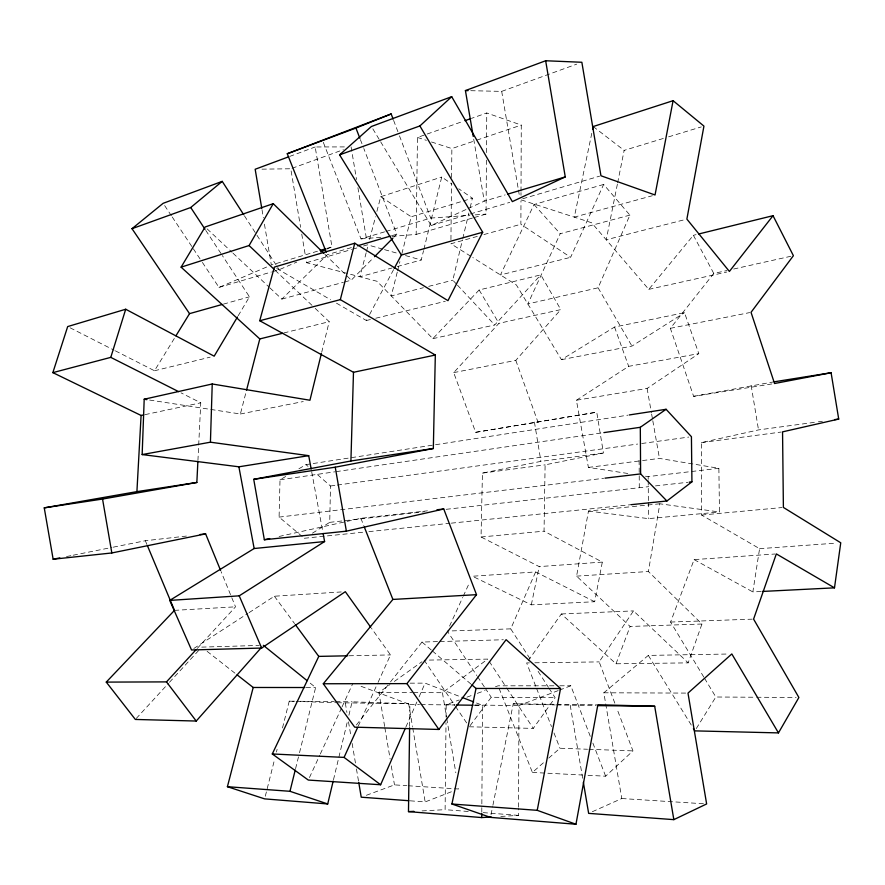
<?xml version="1.0" encoding="UTF-8"?>
<svg xmlns="http://www.w3.org/2000/svg" width="885" height="885" viewBox="0 0 885 885"><rect width="100%" height="100%" fill="white"/><g stroke="black" fill="none" stroke-linecap="round" stroke-linejoin="round"><path stroke-width="0.66" stroke-dasharray="4.42 3.32" d="M500.81 816.435L518.522 815.384L518.544 808.514M518.555 807.142L518.953 705.544L558.158 690.61M629.899 215.132L560.205 233.717L527.836 303.942L598.105 287.802L629.899 215.132L603.636 184.445L570.626 257.325L520.878 224.259L520.977 200.84M521 195.331L521.011 192.576M521.011 191.204L521.276 125.084L486.761 112.981L471.362 118.413M481.794 812.087L481.838 805.239M481.849 803.879L482.546 705.323L474.891 702.369M474.172 217.544L486.042 214.093L486.429 159.433M486.473 152.607L486.761 112.981M468.22 811.468L445.111 809.664L446.007 722.658M446.062 717.127L446.184 704.703L459.16 699.98M450.941 239.625L451.516 183.062M451.571 177.553L451.87 148.58L475.444 140.604M409.622 726.452L409.91 704.482L359.398 685.687M391.955 236.383L416.171 234.425L417.466 137.452L463.663 121.134M594.665 601.734L535.624 571.92L472.413 576.246L531.321 604.831L594.665 601.734L602.32 562.086L544.043 531.177L545.105 464.857L603.437 452.987L596.744 412.189L475.665 432.322L453.695 372.629L498.941 323.335L560.78 309.617L540.812 274.859L479.139 289.981L432.831 338.667L377.032 281.286L306.564 262.701L305.646 257.258M312.416 533.19L329.74 522.338L330.481 485.998L315.182 472.645M602.32 562.086L539.208 566.599L481.042 536.985L482.436 473.099L540.923 461.373L603.437 452.987M302.227 536.487L279.085 517.117L280.014 479.814L287.094 475.676M197.93 460.499L200.762 402.819L181.038 392.851M761.023 591.512L752.858 591.921L759.584 548.678L701.628 515.048L701.362 442.622L758.522 429.911L816.966 422.012M528.212 660.686L561.356 613.969L616.004 663.794L688.187 662.865L701.96 624.014L648.406 571.511L659.823 503.797L719.461 511.972L718.874 468.298L659.458 458.408L640.32 460.831M701.96 624.014L630.109 626.458L576.577 576.135L588.481 511.043L631.016 506.729M491.031 814.665L492.657 806.556M492.923 805.206L513.234 703.852L555.548 704.294M617.365 184.246L606.236 239.78L685.565 219.458M617.63 182.885L624.146 150.384L663.385 138.436M531.321 604.831L539.208 566.599M591.788 133.303L574.31 217.124L652.389 195.718M333.49 779.751L347.617 720.622M348.9 715.246L352.108 701.805L408.671 703.73L412.51 726.596M456.538 284.173L452.81 280.202L462.446 239.879M462.766 238.53L468.873 212.997M470.156 207.621L472.402 198.207L458.773 188.793M321.697 352.307L329.198 321.675L315.171 308.356M295.568 768.678L299.185 754.053M299.517 752.715L315.613 687.523L308.146 681.494M397.243 266.562L421.238 260.002L423.55 250.632M423.882 249.293L441.737 177.022L451.958 184.08M265.312 796.201L274.748 758.722M276.441 752.029L277.105 749.352M282.503 727.924L289.24 701.152L294.705 701.208M397.243 272.182L391.258 295.922L423.373 287.713M397.575 270.854L399.898 261.628M401.89 253.707L411.193 216.77L461.981 201.371M149.609 400.053L240.388 413.992L246.174 391.613M366.169 252.756L359.918 276.773L391.911 268.022M366.512 251.417L368.248 244.747M369.631 239.404L375.528 216.725M376.91 211.382L380.727 196.702L441.737 177.022M616.004 663.794L630.109 626.458M703.818 677.102L670.587 622.055L694.106 559.608L774.961 554.01M405.883 727.039L416.868 701.949M419.059 696.938L425.099 683.131L460.842 696.938M529.971 658.694L510.733 628.859L535.624 571.92M358.226 726.154L377.475 683.663M378.05 682.412L390.506 654.922L371.479 628.295M449.558 626.093L462.7 597.43M463.275 596.18L469.559 582.474M309.451 777.583L319.75 755.248M320.315 754.009L341.488 708.1M342.064 706.861L352.927 683.286M603.636 184.445L534.02 204.523L500.467 274.958L570.626 257.325M336.499 303.179L366.379 320.514L368.968 315.668M369.62 314.452L393.604 269.593M238.165 315.801L249.459 296.807L222.356 255.588M115.36 350.847L154.488 370.76L175.23 336.953M696.307 728.532L715.832 697.004L755.314 697.236M614.843 703.177L599.178 661.892L633.494 610.893L688.187 662.865M469.271 726.784L533.279 728.399L555.116 697.701L549.198 688.519M470.079 725.689L491.241 697.269L555.116 697.701M356.378 725.003L389.632 682.999M390.484 681.915L422.034 642.056L438.573 641.592M771.842 383.946L693.63 396.336L670.365 328.313L713.775 273.465L727.05 270.5M521.353 199.944L591.611 222.743L648.782 289.362L693.397 235.299L696.053 234.647M453.695 372.629L515.8 360.372L560.78 309.617M136.268 718.454L168.548 683.286M169.466 682.28L199.899 649.125M197.266 648.417L235.521 606.822L221.084 571.61M432.831 338.667L494.726 324.961L540.812 274.859M344.708 281.95L351.256 280.158L373.558 257.668M393.925 237.136L396.823 234.204L363.823 148.525M269.892 287.857L281.85 299.097L327.273 254.703L352.208 247.346M588.016 775.304L605.639 776.211L632.963 750.9L616.801 708.332M499.096 688.364L532.405 772.439L544.651 761.686M548.733 758.102L559.951 748.234L587.507 749.241M592.331 811.722L621.79 798.535L603.824 692.789L648.318 655.398L729.085 654.004M413.439 692.601L442.434 692.712L487.712 659.104L425.541 660.144M384.643 726.43L378.913 692.457L389.953 684.581M394.367 681.428L421.957 661.748M627.797 473.475L588.392 467.424L576.412 400.252L647.101 388.449L698.796 353.635L684.514 312.682L614.555 327.041L561.455 359.664L516.398 284.97L472.8 257.546M193.837 648.484L247.922 613.394M249.072 612.641L274.383 596.225L341.234 591.954M576.412 400.252L628.671 366.346L698.796 353.635M561.455 359.664L631.956 346.101L684.514 312.682M298.909 468.773L306 464.625L627.896 415.165M380.661 141.81L431.161 225.476L466.981 209.07M468.22 208.506L484.272 201.149L505.169 194.899M272.635 271.629L279.173 269.704L296.774 262.093M326.93 249.05L331.963 246.882L315.182 146.965L345.559 146.91M202.388 262.414L218.993 287.404L267.602 266.617M410.197 800.825L425.165 801.932L452.124 791.489M559.42 690.123L570.803 685.786L590.428 736.729M289.649 156.446L315.182 146.965M366.346 795.305L394.478 784.873L406.746 785.67M470.787 90.701L501.695 91.376L576.688 64.151M292.039 168.305L343.38 149.687M466.948 697.148L472.136 695.256M477.325 693.364L485.113 690.532M495.489 686.76L498.089 685.809L554.342 685.798M476.749 140.151L521.276 125.084M668.617 136.843L701.318 126.898M463.286 200.972L472.402 198.207M317.461 251.218L271.341 265.013L264.283 223.208M326.687 248.453L331.963 246.882M323.302 142.319L361.025 238.895L384.687 231.826M386.004 231.439L430.696 218.086L469.846 215.265M391.579 235.742L396.823 234.204M218.993 287.404L271.319 272.016M431.161 225.476L469.138 214.314M470.444 213.927L509.727 202.388M522.714 198.749L599.621 176.148M306.564 262.701L351.588 249.493M352.905 249.105L356.876 247.944M363.503 245.997L367.474 244.835L383.205 249.271M416.171 234.425L472.856 217.931M223.396 304.13L249.459 296.807M477.303 236.406L450.896 243.762L471.65 256.827M483.907 234.569L520.878 224.259M281.85 299.097L343.391 282.304M428.727 286.353L452.81 280.202M283.82 332.959L329.198 321.675M154.488 370.76L210.188 357.142M366.379 320.514L370.395 319.54M375.738 318.235L445.288 301.32M733.687 269.018L790.747 256.296M648.782 289.362L726.707 272.038M279.096 536.476L360.881 518.3L427.455 510.833M145.074 414.623L200.762 402.819M66.508 556.554L71.851 555.481M73.189 555.216L111.93 547.439M113.269 547.173L145.339 540.735L186.436 536.067M670.365 328.313L749.683 312.593M240.388 413.992L303.256 401.558M693.63 396.336L772.826 382.032M475.665 432.322L596.744 412.189M280.014 479.814L334.707 471.838M336.079 471.639L602.53 432.798M330.481 485.998L335.946 485.245M337.307 485.069L637.642 444.06M641.691 443.507L688.74 437.079M818.326 421.824L822.408 421.271M701.362 442.622L781.189 432.035M482.436 473.099L545.105 464.857M588.392 467.424L638.959 461.008M279.085 517.117L603.636 478.32M645.464 476.185L648.174 476.606L718.874 468.298M329.74 522.338L424.247 511.762M446.162 509.317L648.738 486.661M655.486 485.909L687.877 482.281M304.329 538.257L363.381 532.184M368.879 531.62L449.912 523.289M451.284 523.157L631.193 504.671M632.388 506.585L659.823 503.797M588.481 511.043L648.484 518.643L719.461 511.972M701.628 515.048L782.03 507.559M481.042 536.985L544.043 531.177M361.025 238.895L381.203 237.257M475.245 214.878L486.042 214.093M759.584 548.678L836.624 543.091M576.577 576.135L648.406 571.511M174.489 610.362L235.521 606.822M422.045 810.903L445.111 809.664M561.356 613.969L633.494 610.893M670.587 622.055L752.228 619.157M510.733 628.859L447.279 631.071L476.838 675.587M201.747 647.123L259.228 645.431M439.945 641.548L503.344 639.755M349.121 655.774L390.506 654.922M262.004 169.157L290.756 168.769L300.612 227.312M529.363 662.876L526.63 662.92L536.078 687.114M534.839 662.799L599.178 661.892M410.12 683.165L425.099 683.131M559.829 685.786L570.803 685.786M306.122 687.523L315.613 687.523M603.824 692.789L686.616 693.088M378.913 692.457L412.056 692.59M756.675 697.247L796.168 697.468M300.181 701.274L334.342 701.628M335.714 701.639L352.108 701.805M556.908 704.305L596.501 704.725M556.654 704.958L596.114 705.599M337.119 702.745L408.671 703.73M446.184 704.703L454.425 704.792M475.024 705.035L518.953 705.544M409.91 704.482L419.501 704.593M420.873 704.604L455.133 705.002M474.327 705.234L482.546 705.323M513.234 703.852L555.304 704.925M289.24 701.152L294.716 701.34M296.077 701.385L335.747 702.701M588.879 749.296L632.963 750.9M532.405 772.439L582.584 775.028M621.79 798.535L703.907 803.779M408.107 785.747L453.087 788.646M454.459 788.734L458.541 789L458.087 786.289M483.177 812.629L518.522 815.384M384.521 249.647L397.63 253.342M405.507 255.566L421.238 260.002M417.466 137.452L426.382 140.328M431.482 141.976L451.87 148.58M70.125 327.815L114.143 350.217M694.106 559.608L752.858 591.921M276.728 268.498L330.525 299.705M380.727 196.702L411.193 216.77M593.193 126.544L624.146 150.384M207.101 651.327L236.041 674.027M422.034 642.056L431.371 650.088M432.411 650.984L470.831 683.983M306 464.625L308.035 466.406M207.123 228.861L232.025 252.269M233.02 253.21L268.896 286.928M275.124 270.29L314.175 307.405M324.928 254.349L351.256 280.158M457.468 285.169L494.726 324.961M534.02 204.523L560.205 233.717M274.383 596.225L294.561 623.571M424.158 660.166L454.746 705.334M455.509 706.462L466.97 723.399M164.654 205.597L171.447 215.818M172.199 216.958L192.576 247.634M193.328 248.773L201.636 261.274M477.601 676.726L484.416 687.003M485.179 688.143L491.241 697.269M205.785 230.41L221.604 254.449M489.228 661.416L505.943 686.826M506.696 687.977L533.279 728.399M244.415 215.785L256.241 234.138M256.982 235.288L276.95 266.263M277.691 267.414L279.173 269.704M538.102 671.306L548.457 687.368M648.318 655.398L691.285 725.069M372.828 128.845L379.942 140.638M704.526 678.275L715.832 697.004M479.139 289.981L498.941 323.335M598.105 287.802L631.956 346.101M693.397 235.299L713.775 273.465M145.339 540.735L146.932 544.529M360.881 518.3L363.879 525.9M536.576 688.386L551.499 726.585M553.988 732.957L559.951 748.234M360.372 139.576L363.326 147.242M592.884 743.101L605.639 776.211M393.604 120.382L398.98 134.52M399.467 135.803L430.696 218.086M614.555 327.041L628.671 366.346M515.8 360.372L538.102 422.488M311.686 471.771L322.859 532.15M647.101 388.449L651.382 412.664M651.614 414.014L652.566 419.39M652.798 420.74L659.458 458.408M473.696 139.122L484.272 201.149M570.228 705.312L582.662 778.247M501.695 91.376L518.223 188.715M518.455 190.065L519.373 195.474M262.004 209.712L263.365 217.81M345.327 703.022L346.909 712.436M348.502 721.85L351.002 736.652M352.141 743.378L355.549 763.567M356.456 768.943L358.502 781.057M351.079 146.899L356.544 179.544M357.916 187.708L366.788 240.753M442.434 692.712L446.516 717.127M446.748 718.476L455.819 772.727M412.742 727.946L425.165 801.932M301.752 234.116L305.425 255.898M384.864 727.791L390.13 759.053M391.27 765.846L394.478 784.873M751.144 385.484L758.522 429.911M534.418 422.045L540.923 461.373M648.174 476.606L648.196 479.316M648.207 480.666L648.351 501.01M648.362 502.37L648.484 518.643M639.114 460.311L639.291 487.712"/><path stroke-width="1.33" d="M491.286 816.999L481.75 817.563L481.783 813.459M481.75 817.563L408.483 811.622L409.6 727.835M583.359 782.307L588.647 813.37L673.839 819.643L654.69 706.252L597.862 704.748L575.958 824.245L537.228 810.328L560.548 688.541L506.098 639.678L438.905 729.461L354.675 727.16L323.291 683.762L406.945 683.618L476.517 594.676L443.75 508.997L346.378 531.166L264.349 539.75L253.73 479.327L335.238 467.191L433.329 448.507L435.32 355.04L340.327 299.639L259.736 320.735L274.339 267.115L354.763 243.22L447.965 300.668L482.69 232.246L419.888 125.947L451.704 96.686L512.338 201.614L565.272 176.911L545.658 60.755L465.422 90.58L473.232 136.423M253.73 479.327L350.914 460.985L353.48 372.286L259.736 320.735M212.234 383.979L144.2 399.224L142.153 454.569L210.431 442.19L212.234 383.979L309.949 400.241L321.366 353.635M220.575 570.36L205.619 533.887L111.831 552.959L53.144 559.231L44.25 507.857L102.549 499.051L196.846 482.469L197.864 461.87M44.25 507.857L136.91 491.629L141.091 415.463L52.857 372.64L67.68 326.576L125.703 309.241L214.17 356.179L237.457 316.996M762.383 591.445L834.489 587.839L840.75 542.793L783.391 507.437L782.55 431.858L838.714 419.07L831.092 372.74L774.176 381.811M831.092 372.74L774.541 383.515L751.033 312.328L793.403 255.699L773.025 215.686L729.395 271.441L686.882 219.115L703.94 126.101L673.087 100.691L655.033 194.988L600.948 175.761L581.854 62.271L545.658 60.755M575.958 824.245L490.489 817.375L451.925 804.011L476.019 688.442L471.871 684.868M592.629 129.243L593.193 126.544L673.087 100.691M237.114 674.868L253.198 687.479L227.412 786.699L264.637 798.878L327.716 803.945L333.169 781.09M227.412 786.699L289.981 791.301L295.236 770.016M340.327 299.639L354.763 243.22M246.517 390.296L259.803 338.933L282.492 333.291M52.857 372.64L110.78 357.374L125.703 309.241M295.369 624.666L318.766 656.393L272.292 753.965L308.301 780.061L380.627 784.752L405.33 728.3M272.292 753.965L344.077 757.405L357.662 727.404M394.256 268.376L401.381 255.046L482.69 232.246M693.431 728.554L694.869 730.877L778.468 732.902L798.889 697.491L753.589 619.102L776.333 553.91L834.489 587.839M259.803 338.933L181.104 267.159L249.083 245.543L273.244 203.672L323.954 253.387M181.104 267.159L205.121 226.991L273.244 203.672M175.938 335.791L189.534 313.644L222.102 304.495M323.291 683.762L392.885 599.433L476.517 594.676M147.463 545.802L174.489 610.362L106.266 682.103L135.35 719.45L196.238 721.043L261.517 647.355M106.266 682.103L166.48 681.892L196.337 649.435M374.521 256.694L392.951 238.109M401.381 255.046L339.586 154.853L371.412 126.489L451.704 96.686M189.534 313.644L132.009 228.684L190.729 207.51L222.223 181.37L243.674 214.635M132.009 228.684L163.139 203.318L222.223 181.37M631.193 504.671L666.903 500.998L691.926 481.827L691.428 436.714L666.095 409.29L629.268 414.954M603.88 432.61L640.309 427.3L666.095 409.29M323.113 533.489L324.596 541.543L254.15 548.523L169.732 600.406L191.536 649.977L261.65 648.052L345.327 591.689L370.693 627.188M169.732 600.406L239.227 595.837L324.596 541.543M673.839 819.643L706.639 803.945L687.988 693.099L731.818 653.949L778.468 732.902M320.647 251.771L325.68 249.592M326.266 252.148L287.271 153.736L391.17 113.955L393.117 119.099M287.271 153.736L355.936 128.06L391.17 113.955M288.366 156.922L255.168 169.256L261.772 208.362M339.586 154.853L419.888 125.947M464.946 120.681L470.079 118.867M507.791 194.114L565.272 176.911M320.105 250.422L325.37 248.851M357.463 245.809L390.263 236.129M698.707 233.994L773.025 215.686M264.349 539.75L269.704 538.556M141.091 415.463L143.746 414.899M353.48 372.286L435.32 355.04M53.144 559.231L59.826 557.893M142.153 454.569L238.884 466.804L308.71 455.664L311.188 469.083M136.91 491.629L196.846 482.469M350.914 460.985L433.329 448.507M834.644 419.623L838.714 419.07M605.008 478.154L640.618 473.906L666.903 500.998M200.143 534.507L205.619 533.887M436.958 509.76L443.75 508.997M689.227 482.137L691.926 481.827M408.483 811.622L413.915 811.335M318.766 656.393L347.739 655.796M253.198 687.479L304.761 687.523M476.019 688.442L560.548 688.541M597.475 705.611L654.69 706.252M456.505 705.024L472.955 705.212M465.422 90.58L468.11 90.635M408.837 800.715L361.235 797.197L358.735 782.395M451.925 804.011L537.228 810.328M210.431 442.19L308.71 455.664M144.2 399.224L146.91 399.644M289.981 791.301L327.716 803.945M462.125 697.435L473.608 701.871M110.78 357.374L178.582 391.613M344.077 757.405L380.627 784.752M263.332 645.309L307.084 680.631M249.083 245.543L274.118 269.339M166.48 681.892L196.238 721.043M406.945 683.618L438.905 729.461M190.729 207.51L205.032 229.259M239.227 595.837L261.65 648.052M364.377 527.172L392.885 599.433M355.936 128.06L359.885 138.292M238.884 466.804L254.15 548.523M335.238 467.191L346.378 531.166M102.549 499.051L111.831 552.959M640.309 427.3L640.618 473.906"/></g></svg>
